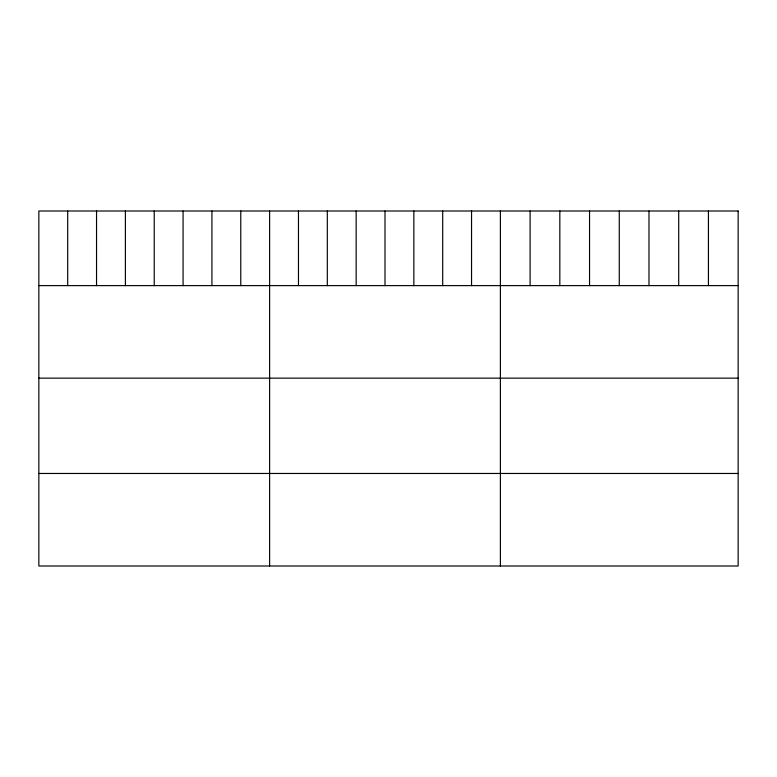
<?xml version="1.0" encoding="UTF-8"?>
<svg xmlns="http://www.w3.org/2000/svg" width="777" height="777" viewBox="0 0 777 777"><rect width="100%" height="100%" fill="white"/><g stroke="black" fill="none" stroke-linecap="round" stroke-linejoin="round"><path stroke-width="1.17" d="M38.85 285.615L738.15 285.615M38.85 378.146L738.15 378.146M38.85 473.465L738.15 473.465M708.43 211.004L708.43 285.615M678.709 211.004L678.709 285.615M648.989 211.004L648.989 285.615M619.269 211.004L619.269 285.615M589.549 211.004L589.549 285.615M559.828 211.004L559.828 285.615M530.108 211.004L530.108 285.615M500.388 211.004L500.388 565.996M471.542 211.004L471.542 285.615M442.696 211.004L442.696 285.615M413.85 211.004L413.85 285.615M385.003 211.004L385.003 285.615M356.157 211.004L356.157 285.615M327.311 211.004L327.311 285.615M298.465 211.004L298.465 285.615M269.619 211.004L269.619 565.996M240.773 211.004L240.773 285.615M211.927 211.004L211.927 285.615M183.081 211.004L183.081 285.615M154.234 211.004L154.234 285.615M125.388 211.004L125.388 285.615M96.542 211.004L96.542 285.615M67.696 211.004L67.696 285.615M738.15 211.004L38.85 211.004L38.85 565.996L738.15 565.996L738.15 211.004"/></g></svg>
